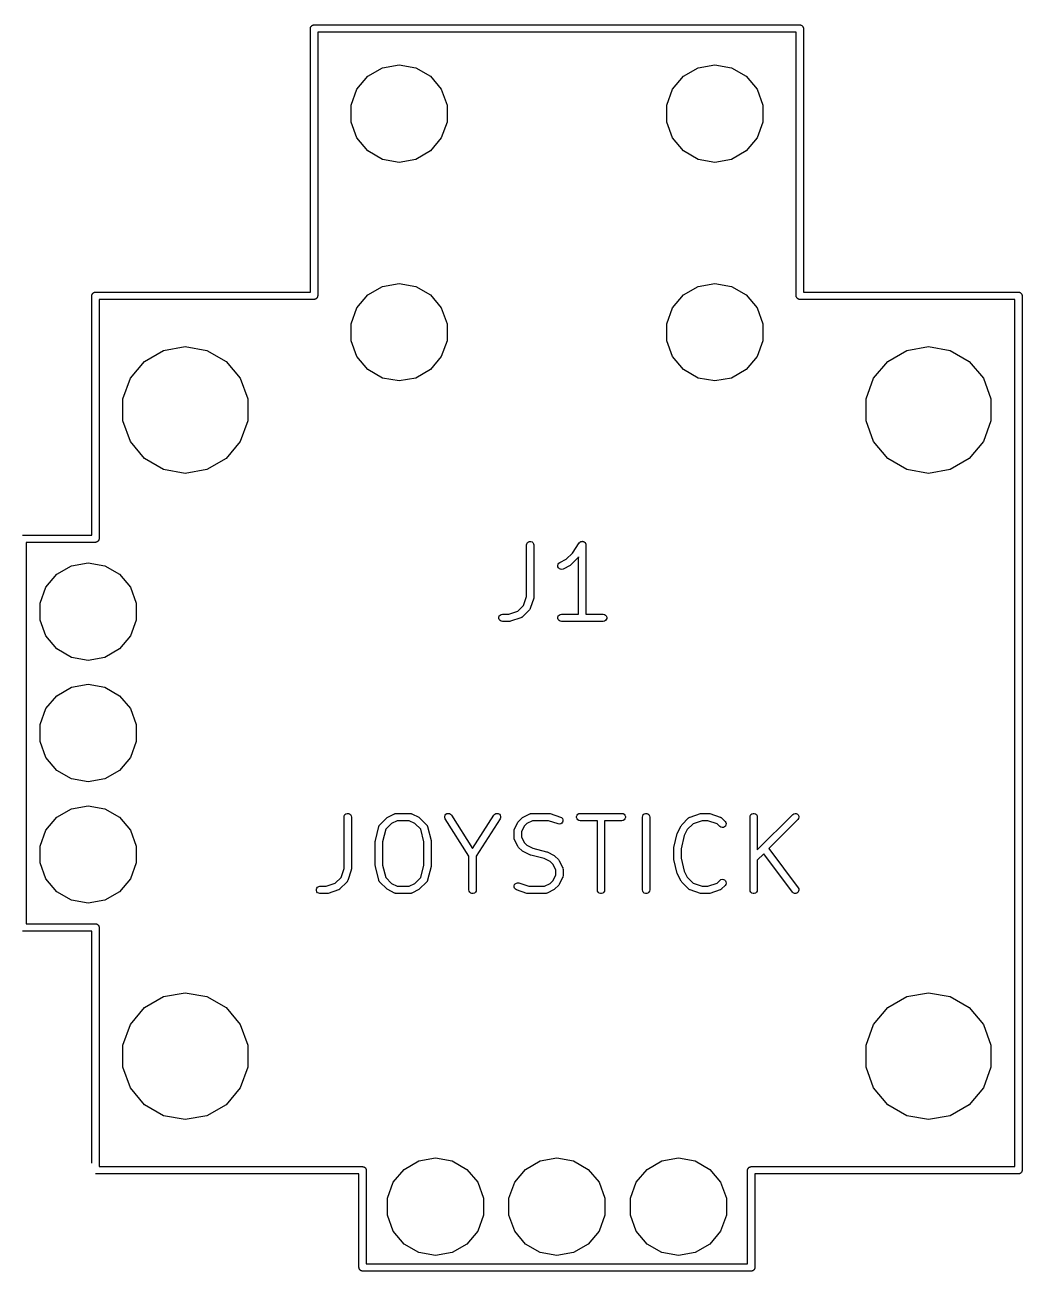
# Model space of a CAD drawing. Extents: x 94.4 to 182.1, y -155.6 to -78.6.
# Drawn here: x 152.74 to 173.27, y -155.61 to -129.96 of the extents above; entities that cross this region are included whole.
import ezdxf

# ---------------------------------------------------------------- set-up
doc = ezdxf.new("R2010")
doc.units = 0
doc.header["$MEASUREMENT"] = 0
doc.layers.add('BLACK', color=7, linetype='CONTINUOUS')

msp = doc.modelspace()

# ---------------------------------------------------------------- linework, layer by layer
at = {"layer": 'BLACK'}
for p, q in [((158.618, -130.034), (158.619, -130.028)), ((158.618, -135.459), (158.618, -130.034)), ((158.619, -130.021), (158.621, -130.015)), ((158.619, -130.028), (158.619, -130.021)), ((158.621, -130.015), (158.623, -130.008)), ((158.623, -130.008), (158.626, -130.003)), ((158.626, -130.003), (158.628, -129.997)), ((158.628, -129.997), (158.632, -129.991)), ((158.632, -129.991), (158.636, -129.986)), ((158.636, -129.986), (158.641, -129.982)), ((158.641, -129.982), (158.645, -129.977)), ((158.645, -129.977), (158.65, -129.973)), ((158.65, -129.973), (158.656, -129.969)), ((158.656, -129.969), (158.662, -129.967)), ((158.662, -129.967), (158.667, -129.964)), ((158.667, -129.964), (158.674, -129.962)), ((158.674, -129.962), (158.68, -129.96)), ((158.68, -129.96), (158.687, -129.96)), ((158.687, -129.96), (158.693, -129.959)), ((158.693, -129.959), (168.693, -129.959)), ((168.693, -129.959), (168.699, -129.96)), ((168.699, -129.96), (168.706, -129.96)), ((168.706, -129.96), (168.712, -129.962)), ((168.712, -129.962), (168.719, -129.964)), ((168.719, -129.964), (168.724, -129.967)), ((168.724, -129.967), (168.731, -129.969)), ((168.731, -129.969), (168.736, -129.973)), ((168.736, -129.973), (168.741, -129.977)), ((168.741, -129.977), (168.745, -129.982)), ((168.745, -129.982), (168.75, -129.986)), ((168.75, -129.986), (168.754, -129.991)), ((168.754, -129.991), (168.758, -129.997)), ((168.758, -129.997), (168.76, -130.003)), ((168.76, -130.003), (168.763, -130.008)), ((168.763, -130.008), (168.765, -130.015)), ((168.765, -130.015), (168.767, -130.021)), ((168.767, -130.021), (168.767, -130.028)), ((168.767, -130.028), (168.768, -130.034)), ((168.768, -130.034), (168.768, -135.459)), ((168.618, -130.109), (158.768, -130.109)), ((158.768, -130.109), (158.768, -135.534)), ((168.618, -135.534), (168.618, -130.109)), ((160.1, -130.841), (160.443, -130.78)), ((160.443, -130.78), (160.786, -130.841)), ((166.6, -130.841), (166.943, -130.78)), ((166.943, -130.78), (167.286, -130.841)), ((159.574, -131.282), (159.798, -131.015)), ((159.798, -131.015), (160.1, -130.841)), ((160.786, -130.841), (161.088, -131.015)), ((161.088, -131.015), (161.312, -131.282)), ((166.074, -131.282), (166.298, -131.015)), ((166.298, -131.015), (166.6, -130.841)), ((167.286, -130.841), (167.588, -131.015)), ((167.588, -131.015), (167.812, -131.282)), ((159.454, -131.61), (159.574, -131.282)), ((161.312, -131.282), (161.432, -131.61)), ((165.954, -131.61), (166.074, -131.282)), ((167.812, -131.282), (167.932, -131.61)), ((159.454, -131.958), (159.454, -131.61)), ((161.432, -131.61), (161.432, -131.958)), ((165.954, -131.958), (165.954, -131.61)), ((167.932, -131.61), (167.932, -131.958)), ((159.574, -132.286), (159.454, -131.958)), ((161.432, -131.958), (161.312, -132.286)), ((166.074, -132.286), (165.954, -131.958)), ((167.932, -131.958), (167.812, -132.286)), ((159.798, -132.553), (159.574, -132.286)), ((161.312, -132.286), (161.088, -132.553)), ((166.298, -132.553), (166.074, -132.286)), ((167.812, -132.286), (167.588, -132.553)), ((160.1, -132.727), (159.798, -132.553)), ((161.088, -132.553), (160.786, -132.727)), ((166.6, -132.727), (166.298, -132.553)), ((167.588, -132.553), (167.286, -132.727)), ((160.443, -132.788), (160.1, -132.727)), ((160.786, -132.727), (160.443, -132.788)), ((166.943, -132.788), (166.6, -132.727)), ((167.286, -132.727), (166.943, -132.788)), ((159.798, -135.515), (160.1, -135.341)), ((160.1, -135.341), (160.443, -135.28)), ((160.443, -135.28), (160.786, -135.341)), ((160.786, -135.341), (161.088, -135.515)), ((166.298, -135.515), (166.6, -135.341)), ((166.6, -135.341), (166.943, -135.28)), ((166.943, -135.28), (167.286, -135.341)), ((167.286, -135.341), (167.588, -135.515)), ((154.118, -135.534), (154.119, -135.528)), ((154.118, -140.459), (154.118, -135.534)), ((154.119, -135.521), (154.121, -135.515)), ((154.119, -135.528), (154.119, -135.521)), ((154.121, -135.515), (154.123, -135.508)), ((154.123, -135.508), (154.126, -135.503)), ((154.126, -135.503), (154.128, -135.497)), ((154.128, -135.497), (154.132, -135.491)), ((154.132, -135.491), (154.136, -135.486)), ((154.136, -135.486), (154.141, -135.482)), ((154.141, -135.482), (154.145, -135.477)), ((154.145, -135.477), (154.15, -135.473)), ((154.15, -135.473), (154.156, -135.469)), ((154.156, -135.469), (154.162, -135.467)), ((154.162, -135.467), (154.167, -135.464)), ((154.167, -135.464), (154.174, -135.462)), ((154.174, -135.462), (154.18, -135.46)), ((154.18, -135.46), (154.187, -135.46)), ((154.187, -135.46), (154.193, -135.459)), ((154.193, -135.459), (158.618, -135.459)), ((158.693, -135.609), (154.268, -135.609)), ((154.268, -135.609), (154.268, -140.534)), ((158.699, -135.608), (158.693, -135.609)), ((158.706, -135.608), (158.699, -135.608)), ((158.712, -135.606), (158.706, -135.608)), ((158.719, -135.604), (158.712, -135.606)), ((158.724, -135.601), (158.719, -135.604)), ((158.731, -135.599), (158.724, -135.601)), ((158.736, -135.595), (158.731, -135.599)), ((158.741, -135.591), (158.736, -135.595)), ((158.745, -135.586), (158.741, -135.591)), ((158.75, -135.582), (158.745, -135.586)), ((158.754, -135.577), (158.75, -135.582)), ((158.758, -135.572), (158.754, -135.577)), ((158.76, -135.565), (158.758, -135.572)), ((158.763, -135.56), (158.76, -135.565)), ((158.765, -135.553), (158.763, -135.56)), ((158.767, -135.547), (158.765, -135.553)), ((158.768, -135.534), (158.767, -135.54)), ((158.767, -135.54), (158.767, -135.547)), ((159.574, -135.782), (159.798, -135.515)), ((161.088, -135.515), (161.312, -135.782)), ((166.074, -135.782), (166.298, -135.515)), ((167.588, -135.515), (167.812, -135.782)), ((168.619, -135.54), (168.618, -135.534)), ((168.619, -135.547), (168.619, -135.54)), ((168.621, -135.553), (168.619, -135.547)), ((168.623, -135.56), (168.621, -135.553)), ((168.626, -135.565), (168.623, -135.56)), ((168.628, -135.572), (168.626, -135.565)), ((168.632, -135.577), (168.628, -135.572)), ((168.636, -135.582), (168.632, -135.577)), ((168.641, -135.586), (168.636, -135.582)), ((168.645, -135.591), (168.641, -135.586)), ((168.65, -135.595), (168.645, -135.591)), ((168.656, -135.599), (168.65, -135.595)), ((168.662, -135.601), (168.656, -135.599)), ((168.667, -135.604), (168.662, -135.601)), ((168.674, -135.606), (168.667, -135.604)), ((168.68, -135.608), (168.674, -135.606)), ((168.687, -135.608), (168.68, -135.608)), ((168.693, -135.609), (168.687, -135.608)), ((173.118, -135.609), (168.693, -135.609)), ((168.768, -135.459), (173.193, -135.459)), ((173.118, -153.459), (173.118, -135.609)), ((173.193, -135.459), (173.199, -135.46)), ((173.199, -135.46), (173.206, -135.46)), ((173.206, -135.46), (173.212, -135.462)), ((173.212, -135.462), (173.219, -135.464)), ((173.219, -135.464), (173.224, -135.467)), ((173.224, -135.467), (173.231, -135.469)), ((173.231, -135.469), (173.236, -135.473)), ((173.236, -135.473), (173.241, -135.477)), ((173.241, -135.477), (173.245, -135.482)), ((173.245, -135.482), (173.25, -135.486)), ((173.25, -135.486), (173.254, -135.491)), ((173.254, -135.491), (173.258, -135.497)), ((173.258, -135.497), (173.26, -135.503)), ((173.26, -135.503), (173.263, -135.508)), ((173.263, -135.508), (173.265, -135.515)), ((173.265, -135.515), (173.267, -135.521)), ((173.267, -135.521), (173.267, -135.528)), ((173.267, -135.528), (173.268, -135.534)), ((173.268, -135.534), (173.268, -153.534)), ((159.454, -136.11), (159.574, -135.782)), ((161.312, -135.782), (161.432, -136.11)), ((165.954, -136.11), (166.074, -135.782)), ((167.812, -135.782), (167.932, -136.11)), ((159.454, -136.458), (159.454, -136.11)), ((161.432, -136.11), (161.432, -136.458)), ((165.954, -136.458), (165.954, -136.11)), ((167.932, -136.11), (167.932, -136.458)), ((159.574, -136.786), (159.454, -136.458)), ((161.432, -136.458), (161.312, -136.786)), ((166.074, -136.786), (165.954, -136.458)), ((167.932, -136.458), (167.812, -136.786)), ((155.204, -136.884), (155.597, -136.658)), ((155.597, -136.658), (156.043, -136.579)), ((156.043, -136.579), (156.489, -136.658)), ((156.489, -136.658), (156.882, -136.884)), ((170.504, -136.884), (170.897, -136.658)), ((170.897, -136.658), (171.343, -136.579)), ((171.343, -136.579), (171.789, -136.658)), ((171.789, -136.658), (172.182, -136.884)), ((154.913, -137.232), (155.204, -136.884)), ((156.882, -136.884), (157.173, -137.232)), ((159.798, -137.053), (159.574, -136.786)), ((161.312, -136.786), (161.088, -137.053)), ((166.298, -137.053), (166.074, -136.786)), ((167.812, -136.786), (167.588, -137.053)), ((170.213, -137.232), (170.504, -136.884)), ((172.182, -136.884), (172.473, -137.232)), ((160.1, -137.227), (159.798, -137.053)), ((160.443, -137.288), (160.1, -137.227)), ((160.786, -137.227), (160.443, -137.288)), ((161.088, -137.053), (160.786, -137.227)), ((166.6, -137.227), (166.298, -137.053)), ((166.943, -137.288), (166.6, -137.227)), ((167.286, -137.227), (166.943, -137.288)), ((167.588, -137.053), (167.286, -137.227)), ((154.758, -137.657), (154.913, -137.232)), ((157.173, -137.232), (157.328, -137.657)), ((170.058, -137.657), (170.213, -137.232)), ((172.473, -137.232), (172.628, -137.657)), ((154.758, -138.111), (154.758, -137.657)), ((157.328, -137.657), (157.328, -138.111)), ((170.058, -138.111), (170.058, -137.657)), ((172.628, -137.657), (172.628, -138.111)), ((154.913, -138.536), (154.758, -138.111)), ((157.328, -138.111), (157.173, -138.536)), ((170.213, -138.536), (170.058, -138.111)), ((172.628, -138.111), (172.473, -138.536)), ((155.204, -138.884), (154.913, -138.536)), ((157.173, -138.536), (156.882, -138.884)), ((170.504, -138.884), (170.213, -138.536)), ((172.473, -138.536), (172.182, -138.884)), ((155.597, -139.11), (155.204, -138.884)), ((156.882, -138.884), (156.489, -139.11)), ((170.897, -139.11), (170.504, -138.884)), ((172.182, -138.884), (171.789, -139.11)), ((156.043, -139.189), (155.597, -139.11)), ((156.489, -139.11), (156.043, -139.189)), ((171.343, -139.189), (170.897, -139.11)), ((171.789, -139.11), (171.343, -139.189)), ((152.693, -140.459), (154.118, -140.459)), ((154.263, -140.56), (154.26, -140.565)), ((154.265, -140.553), (154.263, -140.56)), ((154.267, -140.547), (154.265, -140.553)), ((154.268, -140.534), (154.267, -140.54)), ((154.267, -140.54), (154.267, -140.547)), ((154.193, -140.609), (152.768, -140.609)), ((152.768, -140.609), (152.768, -148.459)), ((154.199, -140.608), (154.193, -140.609)), ((154.206, -140.608), (154.199, -140.608)), ((154.212, -140.606), (154.206, -140.608)), ((154.219, -140.604), (154.212, -140.606)), ((154.224, -140.601), (154.219, -140.604)), ((154.231, -140.599), (154.224, -140.601)), ((154.236, -140.595), (154.231, -140.599)), ((154.241, -140.591), (154.236, -140.595)), ((154.245, -140.586), (154.241, -140.591)), ((154.25, -140.582), (154.245, -140.586)), ((154.254, -140.577), (154.25, -140.582)), ((154.258, -140.572), (154.254, -140.577)), ((154.26, -140.565), (154.258, -140.572)), ((163.068, -140.663), (163.073, -140.637)), ((163.068, -141.722), (163.068, -140.663)), ((163.073, -140.637), (163.086, -140.614)), ((163.086, -140.614), (163.106, -140.598)), ((163.106, -140.598), (163.13, -140.589)), ((163.13, -140.589), (163.156, -140.589)), ((163.156, -140.589), (163.181, -140.598)), ((163.181, -140.598), (163.2, -140.614)), ((163.2, -140.614), (163.213, -140.637)), ((163.213, -140.637), (163.218, -140.663)), ((163.218, -140.663), (163.218, -141.734)), ((164.013, -140.829), (164.152, -140.621)), ((164.152, -140.621), (164.155, -140.618)), ((164.155, -140.618), (164.157, -140.614)), ((164.157, -140.614), (164.164, -140.609)), ((164.164, -140.609), (164.17, -140.602)), ((164.17, -140.602), (164.174, -140.6)), ((164.174, -140.6), (164.177, -140.598)), ((164.177, -140.598), (164.185, -140.595)), ((164.185, -140.595), (164.193, -140.591)), ((164.193, -140.591), (164.197, -140.59)), ((164.197, -140.59), (164.201, -140.589)), ((164.201, -140.589), (164.21, -140.589)), ((164.21, -140.589), (164.219, -140.588)), ((164.219, -140.588), (164.223, -140.589)), ((164.223, -140.589), (164.227, -140.589)), ((164.227, -140.589), (164.236, -140.592)), ((164.236, -140.592), (164.245, -140.594)), ((164.245, -140.594), (164.248, -140.596)), ((164.248, -140.596), (164.252, -140.598)), ((164.252, -140.598), (164.259, -140.603)), ((164.259, -140.603), (164.266, -140.608)), ((164.266, -140.608), (164.269, -140.612)), ((164.269, -140.612), (164.272, -140.614)), ((164.272, -140.614), (164.276, -140.622)), ((164.276, -140.622), (164.282, -140.629)), ((164.282, -140.629), (164.283, -140.633)), ((164.283, -140.633), (164.285, -140.637)), ((164.285, -140.637), (164.286, -140.646)), ((164.286, -140.646), (164.289, -140.654)), ((164.289, -140.654), (164.289, -140.658)), ((164.289, -140.658), (164.289, -140.663)), ((164.289, -140.663), (164.289, -142.088)), ((153.7, -141.091), (154.043, -141.03)), ((154.043, -141.03), (154.386, -141.091)), ((163.711, -141.087), (163.717, -141.061)), ((163.717, -141.061), (163.731, -141.04)), ((163.731, -141.04), (163.752, -141.024)), ((163.752, -141.024), (163.884, -140.958)), ((163.884, -140.958), (164.013, -140.829)), ((163.982, -141.073), (163.972, -141.08)), ((164.125, -140.93), (163.982, -141.073)), ((164.129, -140.924), (164.125, -140.93)), ((164.134, -140.918), (164.129, -140.924)), ((164.139, -140.91), (164.134, -140.918)), ((164.139, -142.088), (164.139, -140.91)), ((153.174, -141.532), (153.398, -141.265)), ((153.398, -141.265), (153.7, -141.091)), ((154.386, -141.091), (154.688, -141.265)), ((154.688, -141.265), (154.912, -141.532)), ((163.714, -141.113), (163.711, -141.087)), ((163.726, -141.136), (163.714, -141.113)), ((163.745, -141.154), (163.726, -141.136)), ((163.768, -141.164), (163.745, -141.154)), ((163.794, -141.166), (163.768, -141.164)), ((163.819, -141.158), (163.794, -141.166)), ((163.962, -141.087), (163.819, -141.158)), ((163.972, -141.08), (163.962, -141.087)), ((153.054, -141.86), (153.174, -141.532)), ((154.912, -141.532), (155.032, -141.86)), ((163.006, -141.908), (163.068, -141.722)), ((163.214, -141.758), (163.143, -141.972)), ((163.216, -141.746), (163.214, -141.758)), ((163.218, -141.734), (163.216, -141.746)), ((153.054, -142.208), (153.054, -141.86)), ((155.032, -141.86), (155.032, -142.208)), ((162.523, -142.105), (162.546, -142.092)), ((162.546, -142.092), (162.572, -142.088)), ((162.572, -142.088), (162.702, -142.088)), ((162.702, -142.088), (162.888, -142.026)), ((162.888, -142.026), (163.006, -141.908)), ((163.125, -142.001), (162.982, -142.144)), ((163.127, -141.998), (163.125, -142.001)), ((163.13, -141.995), (163.127, -141.998)), ((163.135, -141.987), (163.13, -141.995)), ((163.14, -141.98), (163.135, -141.987)), ((163.141, -141.976), (163.14, -141.98)), ((163.143, -141.972), (163.141, -141.976)), ((163.738, -142.105), (163.76, -142.092)), ((163.76, -142.092), (163.786, -142.088)), ((163.786, -142.088), (164.139, -142.088)), ((164.289, -142.088), (164.643, -142.088)), ((164.643, -142.088), (164.669, -142.092)), ((164.669, -142.092), (164.691, -142.105)), ((153.174, -142.536), (153.054, -142.208)), ((155.032, -142.208), (154.912, -142.536)), ((162.498, -142.15), (162.507, -142.125)), ((162.498, -142.176), (162.498, -142.15)), ((162.507, -142.2), (162.498, -142.176)), ((162.507, -142.125), (162.523, -142.105)), ((162.523, -142.22), (162.507, -142.2)), ((162.546, -142.233), (162.523, -142.22)), ((162.572, -142.238), (162.546, -142.233)), ((162.714, -142.238), (162.572, -142.238)), ((162.726, -142.235), (162.714, -142.238)), ((162.738, -142.234), (162.726, -142.235)), ((162.952, -142.162), (162.738, -142.234)), ((162.956, -142.16), (162.952, -142.162)), ((162.96, -142.159), (162.956, -142.16)), ((162.968, -142.154), (162.96, -142.159)), ((162.975, -142.15), (162.968, -142.154)), ((162.978, -142.147), (162.975, -142.15)), ((162.982, -142.144), (162.978, -142.147)), ((163.712, -142.15), (163.721, -142.125)), ((163.712, -142.176), (163.712, -142.15)), ((163.721, -142.2), (163.712, -142.176)), ((163.721, -142.125), (163.738, -142.105)), ((163.738, -142.22), (163.721, -142.2)), ((163.76, -142.233), (163.738, -142.22)), ((163.786, -142.238), (163.76, -142.233)), ((164.643, -142.238), (163.786, -142.238)), ((164.669, -142.233), (164.643, -142.238)), ((164.691, -142.22), (164.669, -142.233)), ((164.691, -142.105), (164.708, -142.125)), ((164.708, -142.2), (164.691, -142.22)), ((164.708, -142.125), (164.717, -142.15)), ((164.717, -142.176), (164.708, -142.2)), ((164.717, -142.15), (164.717, -142.176)), ((153.398, -142.803), (153.174, -142.536)), ((154.912, -142.536), (154.688, -142.803)), ((153.7, -142.977), (153.398, -142.803)), ((154.688, -142.803), (154.386, -142.977)), ((154.043, -143.038), (153.7, -142.977)), ((154.386, -142.977), (154.043, -143.038)), ((153.398, -143.765), (153.7, -143.591)), ((153.7, -143.591), (154.043, -143.53)), ((154.043, -143.53), (154.386, -143.591)), ((154.386, -143.591), (154.688, -143.765)), ((153.174, -144.032), (153.398, -143.765)), ((154.688, -143.765), (154.912, -144.032)), ((153.054, -144.36), (153.174, -144.032)), ((154.912, -144.032), (155.032, -144.36)), ((153.054, -144.708), (153.054, -144.36)), ((155.032, -144.36), (155.032, -144.708)), ((153.174, -145.036), (153.054, -144.708)), ((155.032, -144.708), (154.912, -145.036)), ((153.398, -145.303), (153.174, -145.036)), ((154.912, -145.036), (154.688, -145.303)), ((153.7, -145.477), (153.398, -145.303)), ((154.688, -145.303), (154.386, -145.477)), ((154.043, -145.538), (153.7, -145.477)), ((154.386, -145.477), (154.043, -145.538)), ((153.398, -146.265), (153.7, -146.091)), ((153.7, -146.091), (154.043, -146.03)), ((154.043, -146.03), (154.386, -146.091)), ((154.386, -146.091), (154.688, -146.265)), ((159.328, -146.214), (159.348, -146.198)), ((159.348, -146.198), (159.373, -146.189)), ((159.373, -146.189), (159.399, -146.189)), ((159.399, -146.189), (159.423, -146.198)), ((159.423, -146.198), (159.443, -146.214)), ((160.209, -146.267), (160.352, -146.195)), ((160.352, -146.195), (160.356, -146.194)), ((160.356, -146.194), (160.36, -146.192)), ((160.36, -146.192), (160.369, -146.191)), ((160.369, -146.191), (160.377, -146.188)), ((160.377, -146.188), (160.382, -146.188)), ((160.382, -146.188), (160.386, -146.188)), ((160.386, -146.188), (160.672, -146.188)), ((160.672, -146.188), (160.676, -146.188)), ((160.676, -146.188), (160.68, -146.188)), ((160.68, -146.188), (160.689, -146.191)), ((160.689, -146.191), (160.697, -146.192)), ((160.697, -146.192), (160.701, -146.194)), ((160.701, -146.194), (160.705, -146.195)), ((160.705, -146.195), (160.848, -146.267)), ((161.407, -146.207), (161.429, -146.193)), ((161.429, -146.193), (161.454, -146.188)), ((161.454, -146.188), (161.48, -146.191)), ((161.48, -146.191), (161.503, -146.203)), ((161.503, -146.203), (161.521, -146.222)), ((162.394, -146.222), (162.412, -146.203)), ((162.412, -146.203), (162.435, -146.191)), ((162.435, -146.191), (162.461, -146.188)), ((162.461, -146.188), (162.486, -146.193)), ((162.486, -146.193), (162.508, -146.207)), ((162.995, -146.267), (163.138, -146.195)), ((163.138, -146.195), (163.142, -146.194)), ((163.142, -146.194), (163.146, -146.192)), ((163.146, -146.192), (163.155, -146.191)), ((163.155, -146.191), (163.163, -146.188)), ((163.163, -146.188), (163.167, -146.188)), ((163.167, -146.188), (163.172, -146.188)), ((163.172, -146.188), (163.529, -146.188)), ((163.529, -146.188), (163.541, -146.19)), ((163.541, -146.19), (163.552, -146.191)), ((163.552, -146.191), (163.767, -146.263)), ((164.107, -146.225), (164.123, -146.205)), ((164.123, -146.205), (164.146, -146.192)), ((164.146, -146.192), (164.172, -146.188)), ((164.172, -146.188), (165.029, -146.188)), ((165.029, -146.188), (165.054, -146.192)), ((165.054, -146.192), (165.077, -146.205)), ((165.077, -146.205), (165.094, -146.225)), ((165.471, -146.214), (165.491, -146.198)), ((165.491, -146.198), (165.516, -146.189)), ((165.516, -146.189), (165.542, -146.189)), ((165.542, -146.189), (165.566, -146.198)), ((165.566, -146.198), (165.586, -146.214)), ((166.434, -146.263), (166.648, -146.191)), ((166.648, -146.191), (166.66, -146.19)), ((166.66, -146.19), (166.672, -146.188)), ((166.672, -146.188), (166.814, -146.188)), ((166.814, -146.188), (166.826, -146.19)), ((166.826, -146.19), (166.838, -146.191)), ((166.838, -146.191), (167.052, -146.263)), ((167.686, -146.214), (167.706, -146.198)), ((167.706, -146.198), (167.73, -146.189)), ((167.73, -146.189), (167.756, -146.189)), ((167.756, -146.189), (167.781, -146.198)), ((167.781, -146.198), (167.8, -146.214)), ((168.547, -146.21), (168.568, -146.195)), ((168.568, -146.195), (168.594, -146.188)), ((168.594, -146.188), (168.62, -146.19)), ((168.62, -146.19), (168.643, -146.201)), ((168.643, -146.201), (168.662, -146.22)), ((153.174, -146.532), (153.398, -146.265)), ((154.688, -146.265), (154.912, -146.532)), ((159.311, -146.263), (159.315, -146.237)), ((159.311, -147.322), (159.311, -146.263)), ((159.315, -146.237), (159.328, -146.214)), ((159.443, -146.214), (159.456, -146.237)), ((159.456, -146.237), (159.461, -146.263)), ((159.461, -146.263), (159.461, -147.334)), ((159.956, -146.744), (160.027, -146.459)), ((160.027, -146.459), (160.03, -146.452)), ((160.03, -146.452), (160.032, -146.445)), ((160.032, -146.445), (160.036, -146.44)), ((160.036, -146.44), (160.038, -146.435)), ((160.038, -146.435), (160.043, -146.43)), ((160.043, -146.43), (160.047, -146.424)), ((160.047, -146.424), (160.19, -146.281)), ((160.287, -146.396), (160.168, -146.515)), ((160.19, -146.281), (160.2, -146.274)), ((160.2, -146.274), (160.209, -146.267)), ((160.404, -146.338), (160.287, -146.396)), ((160.654, -146.338), (160.404, -146.338)), ((160.77, -146.396), (160.654, -146.338)), ((160.89, -146.515), (160.77, -146.396)), ((160.848, -146.267), (160.858, -146.274)), ((160.858, -146.274), (160.867, -146.281)), ((160.867, -146.281), (161.01, -146.424)), ((161.01, -146.424), (161.014, -146.43)), ((161.014, -146.43), (161.019, -146.435)), ((161.019, -146.435), (161.022, -146.44)), ((161.022, -146.44), (161.025, -146.445)), ((161.025, -146.445), (161.027, -146.452)), ((161.027, -146.452), (161.03, -146.459)), ((161.03, -146.459), (161.101, -146.744)), ((161.383, -146.253), (161.391, -146.228)), ((161.384, -146.279), (161.383, -146.253)), ((161.394, -146.303), (161.384, -146.279)), ((161.391, -146.228), (161.407, -146.207)), ((161.882, -147.07), (161.394, -146.303)), ((161.521, -146.222), (161.957, -146.909)), ((161.957, -146.909), (162.394, -146.222)), ((162.521, -146.303), (162.032, -147.07)), ((162.508, -146.207), (162.524, -146.228)), ((162.531, -146.279), (162.521, -146.303)), ((162.524, -146.228), (162.532, -146.253)), ((162.532, -146.253), (162.531, -146.279)), ((162.819, -146.515), (162.89, -146.372)), ((162.89, -146.372), (162.897, -146.362)), ((162.897, -146.362), (162.904, -146.352)), ((162.904, -146.352), (162.976, -146.281)), ((163.019, -146.45), (162.961, -146.566)), ((162.976, -146.281), (162.986, -146.274)), ((162.986, -146.274), (162.995, -146.267)), ((163.073, -146.396), (163.019, -146.45)), ((163.189, -146.338), (163.073, -146.396)), ((163.517, -146.338), (163.189, -146.338)), ((163.719, -146.405), (163.517, -146.338)), ((163.745, -146.409), (163.719, -146.405)), ((163.771, -146.404), (163.745, -146.409)), ((163.767, -146.263), (163.79, -146.275)), ((163.793, -146.39), (163.771, -146.404)), ((163.79, -146.275), (163.807, -146.295)), ((163.809, -146.37), (163.793, -146.39)), ((163.807, -146.295), (163.816, -146.319)), ((163.817, -146.345), (163.809, -146.37)), ((163.816, -146.319), (163.817, -146.345)), ((164.098, -146.25), (164.107, -146.225)), ((164.098, -146.276), (164.098, -146.25)), ((164.107, -146.3), (164.098, -146.276)), ((164.123, -146.32), (164.107, -146.3)), ((164.146, -146.333), (164.123, -146.32)), ((164.172, -146.338), (164.146, -146.333)), ((164.525, -146.338), (164.172, -146.338)), ((164.525, -147.763), (164.525, -146.338)), ((165.029, -146.338), (164.675, -146.338)), ((164.675, -146.338), (164.675, -147.763)), ((165.054, -146.333), (165.029, -146.338)), ((165.077, -146.32), (165.054, -146.333)), ((165.094, -146.3), (165.077, -146.32)), ((165.094, -146.225), (165.103, -146.25)), ((165.103, -146.276), (165.094, -146.3)), ((165.103, -146.25), (165.103, -146.276)), ((165.454, -146.263), (165.458, -146.237)), ((165.454, -147.763), (165.454, -146.263)), ((165.458, -146.237), (165.471, -146.214)), ((165.586, -146.214), (165.599, -146.237)), ((165.599, -146.237), (165.604, -146.263)), ((165.604, -146.263), (165.604, -147.763)), ((166.176, -146.586), (166.247, -146.443)), ((166.247, -146.443), (166.255, -146.434)), ((166.255, -146.434), (166.261, -146.424)), ((166.261, -146.424), (166.404, -146.281)), ((166.498, -146.4), (166.376, -146.521)), ((166.404, -146.281), (166.408, -146.278)), ((166.408, -146.278), (166.411, -146.275)), ((166.411, -146.275), (166.418, -146.271)), ((166.418, -146.271), (166.426, -146.266)), ((166.426, -146.266), (166.43, -146.265)), ((166.43, -146.265), (166.434, -146.263)), ((166.684, -146.338), (166.498, -146.4)), ((166.802, -146.338), (166.684, -146.338)), ((166.988, -146.4), (166.802, -146.338)), ((167.047, -146.458), (166.988, -146.4)), ((167.068, -146.473), (167.047, -146.458)), ((167.052, -146.263), (167.056, -146.265)), ((167.056, -146.265), (167.06, -146.266)), ((167.06, -146.266), (167.068, -146.271)), ((167.068, -146.271), (167.075, -146.275)), ((167.075, -146.275), (167.078, -146.278)), ((167.078, -146.278), (167.082, -146.281)), ((167.082, -146.281), (167.153, -146.352)), ((167.162, -146.448), (167.143, -146.467)), ((167.153, -146.352), (167.168, -146.374)), ((167.173, -146.425), (167.162, -146.448)), ((167.168, -146.374), (167.175, -146.399)), ((167.175, -146.399), (167.173, -146.425)), ((167.668, -146.263), (167.673, -146.237)), ((167.668, -147.763), (167.668, -146.263)), ((167.673, -146.237), (167.686, -146.214)), ((167.8, -146.214), (167.813, -146.237)), ((167.813, -146.237), (167.818, -146.263)), ((167.818, -146.939), (168.547, -146.21)), ((167.818, -146.263), (167.818, -146.939)), ((168.653, -146.316), (168.056, -146.912)), ((168.668, -146.294), (168.653, -146.316)), ((168.662, -146.22), (168.673, -146.243)), ((168.675, -146.269), (168.668, -146.294)), ((168.673, -146.243), (168.675, -146.269)), ((153.054, -146.86), (153.174, -146.532)), ((154.912, -146.532), (155.032, -146.86)), ((160.168, -146.515), (160.104, -146.772)), ((160.954, -146.772), (160.89, -146.515)), ((162.811, -146.54), (162.814, -146.531)), ((162.812, -146.544), (162.811, -146.54)), ((162.811, -146.548), (162.812, -146.544)), ((162.811, -146.691), (162.811, -146.548)), ((162.812, -146.695), (162.811, -146.691)), ((162.811, -146.7), (162.812, -146.695)), ((162.814, -146.708), (162.811, -146.7)), ((162.814, -146.531), (162.815, -146.523)), ((162.815, -146.717), (162.814, -146.708)), ((162.815, -146.523), (162.818, -146.519)), ((162.818, -146.721), (162.815, -146.717)), ((162.818, -146.519), (162.819, -146.515)), ((162.961, -146.566), (162.961, -146.673)), ((162.961, -146.673), (163.019, -146.79)), ((166.099, -146.887), (166.17, -146.602)), ((166.17, -146.602), (166.174, -146.594)), ((166.174, -146.594), (166.176, -146.586)), ((166.314, -146.646), (166.247, -146.915)), ((166.376, -146.521), (166.314, -146.646)), ((167.094, -146.48), (167.068, -146.473)), ((167.12, -146.478), (167.094, -146.48)), ((167.143, -146.467), (167.12, -146.478)), ((153.054, -147.208), (153.054, -146.86)), ((155.032, -146.86), (155.032, -147.208)), ((159.954, -146.763), (159.955, -146.754)), ((159.954, -147.263), (159.954, -146.763)), ((159.955, -146.754), (159.956, -146.744)), ((160.104, -146.772), (160.104, -147.253)), ((160.954, -147.253), (160.954, -146.772)), ((161.101, -146.744), (161.102, -146.754)), ((161.102, -146.754), (161.104, -146.763)), ((161.104, -146.763), (161.104, -147.263)), ((162.819, -146.725), (162.818, -146.721)), ((162.89, -146.868), (162.819, -146.725)), ((162.897, -146.877), (162.89, -146.868)), ((162.904, -146.887), (162.897, -146.877)), ((162.976, -146.958), (162.904, -146.887)), ((162.986, -146.965), (162.976, -146.958)), ((162.995, -146.973), (162.986, -146.965)), ((163.138, -147.044), (162.995, -146.973)), ((163.019, -146.79), (163.073, -146.844)), ((163.073, -146.844), (163.198, -146.906)), ((163.198, -146.906), (163.475, -146.976)), ((166.097, -146.905), (166.098, -146.896)), ((166.097, -147.12), (166.097, -146.905)), ((166.098, -146.896), (166.099, -146.887)), ((166.247, -146.915), (166.247, -147.11)), ((168.056, -146.912), (168.66, -147.718)), ((153.174, -147.536), (153.054, -147.208)), ((155.032, -147.208), (154.912, -147.536)), ((161.882, -147.763), (161.882, -147.07)), ((162.032, -147.07), (162.032, -147.763)), ((163.146, -147.046), (163.138, -147.044)), ((163.153, -147.05), (163.146, -147.046)), ((163.431, -147.119), (163.153, -147.05)), ((163.556, -147.181), (163.431, -147.119)), ((163.475, -146.976), (163.483, -146.979)), ((163.483, -146.979), (163.491, -146.981)), ((163.491, -146.981), (163.634, -147.053)), ((163.61, -147.236), (163.556, -147.181)), ((163.634, -147.053), (163.643, -147.06)), ((163.643, -147.06), (163.653, -147.067)), ((163.653, -147.067), (163.725, -147.138)), ((163.725, -147.138), (163.731, -147.148)), ((163.731, -147.148), (163.739, -147.158)), ((163.739, -147.158), (163.81, -147.3)), ((166.098, -147.129), (166.097, -147.12)), ((166.099, -147.138), (166.098, -147.129)), ((166.17, -147.424), (166.099, -147.138)), ((166.247, -147.11), (166.314, -147.379)), ((167.949, -147.02), (167.818, -147.151)), ((167.818, -147.151), (167.818, -147.763)), ((168.54, -147.808), (167.949, -147.02)), ((159.249, -147.508), (159.311, -147.322)), ((159.457, -147.358), (159.386, -147.572)), ((159.459, -147.346), (159.457, -147.358)), ((159.461, -147.334), (159.459, -147.346)), ((159.955, -147.272), (159.954, -147.263)), ((159.956, -147.281), (159.955, -147.272)), ((160.027, -147.566), (159.956, -147.281)), ((160.104, -147.253), (160.168, -147.51)), ((160.89, -147.51), (160.954, -147.253)), ((161.101, -147.281), (161.03, -147.566)), ((161.102, -147.272), (161.101, -147.281)), ((161.104, -147.263), (161.102, -147.272)), ((163.668, -147.352), (163.61, -147.236)), ((163.61, -147.575), (163.668, -147.459)), ((163.668, -147.459), (163.668, -147.352)), ((163.81, -147.3), (163.811, -147.305)), ((163.811, -147.305), (163.813, -147.308)), ((163.813, -147.308), (163.815, -147.317)), ((163.815, -147.317), (163.818, -147.325)), ((163.818, -147.485), (163.815, -147.494)), ((163.818, -147.325), (163.817, -147.33)), ((163.817, -147.33), (163.818, -147.334)), ((163.818, -147.477), (163.817, -147.481)), ((163.817, -147.481), (163.818, -147.485)), ((163.818, -147.334), (163.818, -147.477)), ((166.174, -147.431), (166.17, -147.424)), ((166.176, -147.439), (166.174, -147.431)), ((166.247, -147.582), (166.176, -147.439)), ((166.314, -147.379), (166.376, -147.504)), ((153.398, -147.803), (153.174, -147.536)), ((154.912, -147.536), (154.688, -147.803)), ((158.741, -147.75), (158.749, -147.725)), ((158.749, -147.725), (158.766, -147.705)), ((158.766, -147.705), (158.789, -147.692)), ((158.789, -147.692), (158.814, -147.688)), ((158.814, -147.688), (158.945, -147.688)), ((158.945, -147.688), (159.131, -147.626)), ((159.131, -147.626), (159.249, -147.508)), ((159.225, -147.744), (159.221, -147.747)), ((159.367, -147.601), (159.225, -147.744)), ((159.37, -147.598), (159.367, -147.601)), ((159.373, -147.595), (159.37, -147.598)), ((159.377, -147.587), (159.373, -147.595)), ((159.382, -147.58), (159.377, -147.587)), ((159.384, -147.576), (159.382, -147.58)), ((159.386, -147.572), (159.384, -147.576)), ((160.03, -147.573), (160.027, -147.566)), ((160.032, -147.58), (160.03, -147.573)), ((160.036, -147.585), (160.032, -147.58)), ((160.038, -147.59), (160.036, -147.585)), ((160.043, -147.595), (160.038, -147.59)), ((160.047, -147.601), (160.043, -147.595)), ((160.19, -147.744), (160.047, -147.601)), ((160.168, -147.51), (160.287, -147.63)), ((160.2, -147.751), (160.19, -147.744)), ((160.287, -147.63), (160.404, -147.688)), ((160.404, -147.688), (160.654, -147.688)), ((160.654, -147.688), (160.77, -147.63)), ((160.77, -147.63), (160.89, -147.51)), ((160.867, -147.744), (160.858, -147.751)), ((161.01, -147.601), (160.867, -147.744)), ((161.014, -147.595), (161.01, -147.601)), ((161.019, -147.59), (161.014, -147.595)), ((161.022, -147.585), (161.019, -147.59)), ((161.025, -147.58), (161.022, -147.585)), ((161.027, -147.573), (161.025, -147.58)), ((161.03, -147.566), (161.027, -147.573)), ((162.812, -147.68), (162.82, -147.655)), ((162.812, -147.706), (162.812, -147.68)), ((162.822, -147.73), (162.812, -147.706)), ((162.82, -147.655), (162.836, -147.635)), ((162.839, -147.75), (162.822, -147.73)), ((162.836, -147.635), (162.858, -147.621)), ((162.858, -147.621), (162.884, -147.616)), ((162.884, -147.616), (162.91, -147.62)), ((162.91, -147.62), (163.112, -147.688)), ((163.112, -147.688), (163.44, -147.688)), ((163.44, -147.688), (163.556, -147.63)), ((163.556, -147.63), (163.61, -147.575)), ((163.653, -147.744), (163.643, -147.751)), ((163.725, -147.673), (163.653, -147.744)), ((163.731, -147.663), (163.725, -147.673)), ((163.739, -147.653), (163.731, -147.663)), ((163.81, -147.51), (163.739, -147.653)), ((163.811, -147.506), (163.81, -147.51)), ((163.813, -147.503), (163.811, -147.506)), ((163.815, -147.494), (163.813, -147.503)), ((166.255, -147.591), (166.247, -147.582)), ((166.261, -147.601), (166.255, -147.591)), ((166.404, -147.744), (166.261, -147.601)), ((166.376, -147.504), (166.498, -147.626)), ((166.408, -147.747), (166.404, -147.744)), ((166.498, -147.626), (166.684, -147.688)), ((166.684, -147.688), (166.802, -147.688)), ((166.802, -147.688), (166.988, -147.626)), ((166.988, -147.626), (167.047, -147.567)), ((167.047, -147.567), (167.068, -147.552)), ((167.068, -147.552), (167.094, -147.545)), ((167.082, -147.744), (167.078, -147.747)), ((167.153, -147.673), (167.082, -147.744)), ((167.094, -147.545), (167.12, -147.547)), ((167.12, -147.547), (167.143, -147.558)), ((167.143, -147.558), (167.162, -147.577)), ((167.168, -147.651), (167.153, -147.673)), ((167.162, -147.577), (167.173, -147.6)), ((167.175, -147.626), (167.168, -147.651)), ((167.173, -147.6), (167.175, -147.626)), ((168.66, -147.718), (168.672, -147.741)), ((168.672, -147.741), (168.675, -147.767)), ((153.7, -147.977), (153.398, -147.803)), ((154.043, -148.038), (153.7, -147.977)), ((154.386, -147.977), (154.043, -148.038)), ((154.688, -147.803), (154.386, -147.977)), ((158.741, -147.776), (158.741, -147.75)), ((158.749, -147.8), (158.741, -147.776)), ((158.766, -147.82), (158.749, -147.8)), ((158.789, -147.833), (158.766, -147.82)), ((158.814, -147.838), (158.789, -147.833)), ((158.957, -147.838), (158.814, -147.838)), ((158.969, -147.835), (158.957, -147.838)), ((158.981, -147.834), (158.969, -147.835)), ((159.195, -147.762), (158.981, -147.834)), ((159.199, -147.76), (159.195, -147.762)), ((159.203, -147.759), (159.199, -147.76)), ((159.21, -147.754), (159.203, -147.759)), ((159.218, -147.75), (159.21, -147.754)), ((159.221, -147.747), (159.218, -147.75)), ((160.209, -147.758), (160.2, -147.751)), ((160.352, -147.83), (160.209, -147.758)), ((160.356, -147.831), (160.352, -147.83)), ((160.36, -147.833), (160.356, -147.831)), ((160.369, -147.835), (160.36, -147.833)), ((160.377, -147.837), (160.369, -147.835)), ((160.382, -147.837), (160.377, -147.837)), ((160.386, -147.838), (160.382, -147.837)), ((160.672, -147.838), (160.386, -147.838)), ((160.676, -147.837), (160.672, -147.838)), ((160.68, -147.837), (160.676, -147.837)), ((160.689, -147.835), (160.68, -147.837)), ((160.697, -147.833), (160.689, -147.835)), ((160.701, -147.831), (160.697, -147.833)), ((160.705, -147.83), (160.701, -147.831)), ((160.848, -147.758), (160.705, -147.83)), ((160.858, -147.751), (160.848, -147.758)), ((161.887, -147.788), (161.882, -147.763)), ((161.9, -147.811), (161.887, -147.788)), ((161.92, -147.828), (161.9, -147.811)), ((161.944, -147.836), (161.92, -147.828)), ((161.97, -147.836), (161.944, -147.836)), ((161.995, -147.828), (161.97, -147.836)), ((162.015, -147.811), (161.995, -147.828)), ((162.028, -147.788), (162.015, -147.811)), ((162.032, -147.763), (162.028, -147.788)), ((162.862, -147.762), (162.839, -147.75)), ((163.076, -147.834), (162.862, -147.762)), ((163.088, -147.835), (163.076, -147.834)), ((163.1, -147.838), (163.088, -147.835)), ((163.457, -147.838), (163.1, -147.838)), ((163.462, -147.837), (163.457, -147.838)), ((163.466, -147.837), (163.462, -147.837)), ((163.474, -147.835), (163.466, -147.837)), ((163.483, -147.833), (163.474, -147.835)), ((163.487, -147.831), (163.483, -147.833)), ((163.491, -147.83), (163.487, -147.831)), ((163.634, -147.758), (163.491, -147.83)), ((163.643, -147.751), (163.634, -147.758)), ((164.53, -147.788), (164.525, -147.763)), ((164.543, -147.811), (164.53, -147.788)), ((164.563, -147.828), (164.543, -147.811)), ((164.587, -147.836), (164.563, -147.828)), ((164.613, -147.836), (164.587, -147.836)), ((164.638, -147.828), (164.613, -147.836)), ((164.658, -147.811), (164.638, -147.828)), ((164.671, -147.788), (164.658, -147.811)), ((164.675, -147.763), (164.671, -147.788)), ((165.458, -147.788), (165.454, -147.763)), ((165.471, -147.811), (165.458, -147.788)), ((165.491, -147.828), (165.471, -147.811)), ((165.516, -147.836), (165.491, -147.828)), ((165.542, -147.836), (165.516, -147.836)), ((165.566, -147.828), (165.542, -147.836)), ((165.586, -147.811), (165.566, -147.828)), ((165.599, -147.788), (165.586, -147.811)), ((165.604, -147.763), (165.599, -147.788)), ((166.411, -147.75), (166.408, -147.747)), ((166.418, -147.754), (166.411, -147.75)), ((166.426, -147.759), (166.418, -147.754)), ((166.43, -147.76), (166.426, -147.759)), ((166.434, -147.762), (166.43, -147.76)), ((166.648, -147.834), (166.434, -147.762)), ((166.66, -147.835), (166.648, -147.834)), ((166.672, -147.838), (166.66, -147.835)), ((166.814, -147.838), (166.672, -147.838)), ((166.826, -147.835), (166.814, -147.838)), ((166.838, -147.834), (166.826, -147.835)), ((167.052, -147.762), (166.838, -147.834)), ((167.056, -147.76), (167.052, -147.762)), ((167.06, -147.759), (167.056, -147.76)), ((167.068, -147.754), (167.06, -147.759)), ((167.075, -147.75), (167.068, -147.754)), ((167.078, -147.747), (167.075, -147.75)), ((167.673, -147.788), (167.668, -147.763)), ((167.686, -147.811), (167.673, -147.788)), ((167.706, -147.828), (167.686, -147.811)), ((167.73, -147.836), (167.706, -147.828)), ((167.756, -147.836), (167.73, -147.836)), ((167.781, -147.828), (167.756, -147.836)), ((167.8, -147.811), (167.781, -147.828)), ((167.813, -147.788), (167.8, -147.811)), ((167.818, -147.763), (167.813, -147.788)), ((168.559, -147.825), (168.54, -147.808)), ((168.583, -147.836), (168.559, -147.825)), ((168.609, -147.837), (168.583, -147.836)), ((168.634, -147.829), (168.609, -147.837)), ((168.655, -147.814), (168.634, -147.829)), ((168.669, -147.792), (168.655, -147.814)), ((168.675, -147.767), (168.669, -147.792)), ((152.768, -148.459), (154.193, -148.459)), ((154.193, -148.459), (154.199, -148.46)), ((154.199, -148.46), (154.206, -148.46)), ((154.206, -148.46), (154.212, -148.462)), ((154.212, -148.462), (154.219, -148.464)), ((154.219, -148.464), (154.224, -148.467)), ((154.224, -148.467), (154.231, -148.469)), ((154.231, -148.469), (154.236, -148.473)), ((154.236, -148.473), (154.241, -148.477)), ((154.241, -148.477), (154.245, -148.482)), ((154.245, -148.482), (154.25, -148.486)), ((154.25, -148.486), (154.254, -148.491)), ((154.254, -148.491), (154.258, -148.497)), ((154.258, -148.497), (154.26, -148.503)), ((154.26, -148.503), (154.263, -148.508)), ((154.263, -148.508), (154.265, -148.515)), ((154.118, -148.609), (152.693, -148.609)), ((154.118, -153.389), (154.118, -148.609)), ((154.265, -148.515), (154.267, -148.521)), ((154.267, -148.521), (154.267, -148.528)), ((154.267, -148.528), (154.268, -148.534)), ((154.268, -148.534), (154.268, -153.459)), ((155.204, -150.184), (155.597, -149.958)), ((155.597, -149.958), (156.043, -149.879)), ((156.043, -149.879), (156.489, -149.958)), ((156.489, -149.958), (156.882, -150.184)), ((170.504, -150.184), (170.897, -149.958)), ((170.897, -149.958), (171.343, -149.879)), ((171.343, -149.879), (171.789, -149.958)), ((171.789, -149.958), (172.182, -150.184)), ((154.913, -150.532), (155.204, -150.184)), ((156.882, -150.184), (157.173, -150.532)), ((170.213, -150.532), (170.504, -150.184)), ((172.182, -150.184), (172.473, -150.532)), ((154.758, -150.957), (154.913, -150.532)), ((157.173, -150.532), (157.328, -150.957)), ((170.058, -150.957), (170.213, -150.532)), ((172.473, -150.532), (172.628, -150.957)), ((154.758, -151.411), (154.758, -150.957)), ((157.328, -150.957), (157.328, -151.411)), ((170.058, -151.411), (170.058, -150.957)), ((172.628, -150.957), (172.628, -151.411)), ((154.913, -151.836), (154.758, -151.411)), ((157.328, -151.411), (157.173, -151.836)), ((170.213, -151.836), (170.058, -151.411)), ((172.628, -151.411), (172.473, -151.836)), ((155.204, -152.184), (154.913, -151.836)), ((157.173, -151.836), (156.882, -152.184)), ((170.504, -152.184), (170.213, -151.836)), ((172.473, -151.836), (172.182, -152.184)), ((155.597, -152.41), (155.204, -152.184)), ((156.882, -152.184), (156.489, -152.41)), ((170.897, -152.41), (170.504, -152.184)), ((172.182, -152.184), (171.789, -152.41)), ((156.043, -152.489), (155.597, -152.41)), ((156.489, -152.41), (156.043, -152.489)), ((171.343, -152.489), (170.897, -152.41)), ((171.789, -152.41), (171.343, -152.489)), ((160.548, -153.515), (160.85, -153.341)), ((160.85, -153.341), (161.193, -153.28)), ((161.193, -153.28), (161.536, -153.341)), ((161.536, -153.341), (161.838, -153.515)), ((163.048, -153.515), (163.35, -153.341)), ((163.35, -153.341), (163.693, -153.28)), ((163.693, -153.28), (164.036, -153.341)), ((164.036, -153.341), (164.338, -153.515)), ((165.548, -153.515), (165.85, -153.341)), ((165.85, -153.341), (166.193, -153.28)), ((166.193, -153.28), (166.536, -153.341)), ((166.536, -153.341), (166.838, -153.515)), ((159.618, -153.609), (154.193, -153.609)), ((154.268, -153.459), (159.693, -153.459)), ((159.618, -155.534), (159.618, -153.609)), ((159.693, -153.459), (159.699, -153.46)), ((159.699, -153.46), (159.706, -153.46)), ((159.706, -153.46), (159.712, -153.462)), ((159.712, -153.462), (159.719, -153.464)), ((159.719, -153.464), (159.724, -153.467)), ((159.724, -153.467), (159.731, -153.469)), ((159.731, -153.469), (159.736, -153.473)), ((159.736, -153.473), (159.741, -153.477)), ((159.741, -153.477), (159.745, -153.482)), ((159.745, -153.482), (159.75, -153.486)), ((159.75, -153.486), (159.754, -153.491)), ((159.754, -153.491), (159.758, -153.497)), ((159.758, -153.497), (159.76, -153.503)), ((159.76, -153.503), (159.763, -153.508)), ((159.763, -153.508), (159.765, -153.515)), ((159.765, -153.515), (159.767, -153.521)), ((159.767, -153.521), (159.767, -153.528)), ((159.767, -153.528), (159.768, -153.534)), ((159.768, -153.534), (159.768, -155.459)), ((160.324, -153.782), (160.548, -153.515)), ((161.838, -153.515), (162.062, -153.782)), ((162.824, -153.782), (163.048, -153.515)), ((164.338, -153.515), (164.562, -153.782)), ((165.324, -153.782), (165.548, -153.515)), ((166.838, -153.515), (167.062, -153.782)), ((167.618, -153.534), (167.619, -153.528)), ((167.618, -155.459), (167.618, -153.534)), ((167.619, -153.521), (167.621, -153.515)), ((167.619, -153.528), (167.619, -153.521)), ((167.621, -153.515), (167.623, -153.508)), ((167.623, -153.508), (167.626, -153.503)), ((167.626, -153.503), (167.628, -153.497)), ((167.628, -153.497), (167.632, -153.491)), ((167.632, -153.491), (167.636, -153.486)), ((167.636, -153.486), (167.641, -153.482)), ((167.641, -153.482), (167.645, -153.477)), ((167.645, -153.477), (167.65, -153.473)), ((167.65, -153.473), (167.656, -153.469)), ((167.656, -153.469), (167.662, -153.467)), ((167.662, -153.467), (167.667, -153.464)), ((167.667, -153.464), (167.674, -153.462)), ((167.674, -153.462), (167.68, -153.46)), ((167.68, -153.46), (167.687, -153.46)), ((167.687, -153.46), (167.693, -153.459)), ((167.693, -153.459), (173.118, -153.459)), ((173.193, -153.609), (167.768, -153.609)), ((167.768, -153.609), (167.768, -155.534)), ((173.199, -153.608), (173.193, -153.609)), ((173.206, -153.608), (173.199, -153.608)), ((173.212, -153.606), (173.206, -153.608)), ((173.219, -153.604), (173.212, -153.606)), ((173.224, -153.601), (173.219, -153.604)), ((173.231, -153.599), (173.224, -153.601)), ((173.236, -153.595), (173.231, -153.599)), ((173.241, -153.591), (173.236, -153.595)), ((173.245, -153.586), (173.241, -153.591)), ((173.25, -153.582), (173.245, -153.586)), ((173.254, -153.577), (173.25, -153.582)), ((173.258, -153.572), (173.254, -153.577)), ((173.26, -153.565), (173.258, -153.572)), ((173.263, -153.56), (173.26, -153.565)), ((173.265, -153.553), (173.263, -153.56)), ((173.267, -153.547), (173.265, -153.553)), ((173.268, -153.534), (173.267, -153.54)), ((173.267, -153.54), (173.267, -153.547)), ((160.204, -154.11), (160.324, -153.782)), ((162.062, -153.782), (162.182, -154.11)), ((162.704, -154.11), (162.824, -153.782)), ((164.562, -153.782), (164.682, -154.11)), ((165.204, -154.11), (165.324, -153.782)), ((167.062, -153.782), (167.182, -154.11)), ((160.204, -154.458), (160.204, -154.11)), ((162.182, -154.11), (162.182, -154.458)), ((162.704, -154.458), (162.704, -154.11)), ((164.682, -154.11), (164.682, -154.458)), ((165.204, -154.458), (165.204, -154.11)), ((167.182, -154.11), (167.182, -154.458)), ((160.324, -154.786), (160.204, -154.458)), ((162.182, -154.458), (162.062, -154.786)), ((162.824, -154.786), (162.704, -154.458)), ((164.682, -154.458), (164.562, -154.786)), ((165.324, -154.786), (165.204, -154.458)), ((167.182, -154.458), (167.062, -154.786)), ((160.548, -155.053), (160.324, -154.786)), ((162.062, -154.786), (161.838, -155.053)), ((163.048, -155.053), (162.824, -154.786)), ((164.562, -154.786), (164.338, -155.053)), ((165.548, -155.053), (165.324, -154.786)), ((167.062, -154.786), (166.838, -155.053)), ((160.85, -155.227), (160.548, -155.053)), ((161.838, -155.053), (161.536, -155.227)), ((163.35, -155.227), (163.048, -155.053)), ((164.338, -155.053), (164.036, -155.227)), ((165.85, -155.227), (165.548, -155.053)), ((166.838, -155.053), (166.536, -155.227)), ((161.193, -155.288), (160.85, -155.227)), ((161.536, -155.227), (161.193, -155.288)), ((163.693, -155.288), (163.35, -155.227)), ((164.036, -155.227), (163.693, -155.288)), ((166.193, -155.288), (165.85, -155.227)), ((166.536, -155.227), (166.193, -155.288)), ((159.619, -155.54), (159.618, -155.534)), ((159.619, -155.547), (159.619, -155.54)), ((159.621, -155.553), (159.619, -155.547)), ((159.623, -155.56), (159.621, -155.553)), ((159.626, -155.565), (159.623, -155.56)), ((159.628, -155.572), (159.626, -155.565)), ((159.632, -155.577), (159.628, -155.572)), ((159.636, -155.582), (159.632, -155.577)), ((159.641, -155.586), (159.636, -155.582)), ((159.645, -155.591), (159.641, -155.586)), ((159.65, -155.595), (159.645, -155.591)), ((159.656, -155.599), (159.65, -155.595)), ((159.662, -155.601), (159.656, -155.599)), ((159.667, -155.604), (159.662, -155.601)), ((159.674, -155.606), (159.667, -155.604)), ((159.68, -155.608), (159.674, -155.606)), ((159.687, -155.608), (159.68, -155.608)), ((159.693, -155.609), (159.687, -155.608)), ((167.693, -155.609), (159.693, -155.609)), ((159.768, -155.459), (167.618, -155.459)), ((167.699, -155.608), (167.693, -155.609)), ((167.706, -155.608), (167.699, -155.608)), ((167.712, -155.606), (167.706, -155.608)), ((167.719, -155.604), (167.712, -155.606)), ((167.724, -155.601), (167.719, -155.604)), ((167.731, -155.599), (167.724, -155.601)), ((167.736, -155.595), (167.731, -155.599)), ((167.741, -155.591), (167.736, -155.595)), ((167.745, -155.586), (167.741, -155.591)), ((167.75, -155.582), (167.745, -155.586)), ((167.754, -155.577), (167.75, -155.582)), ((167.758, -155.572), (167.754, -155.577)), ((167.76, -155.565), (167.758, -155.572)), ((167.763, -155.56), (167.76, -155.565)), ((167.765, -155.553), (167.763, -155.56)), ((167.767, -155.547), (167.765, -155.553)), ((167.768, -155.534), (167.767, -155.54)), ((167.767, -155.54), (167.767, -155.547))]:
    msp.add_line(p, q, dxfattribs=at)

doc.saveas('drawing.dxf')
